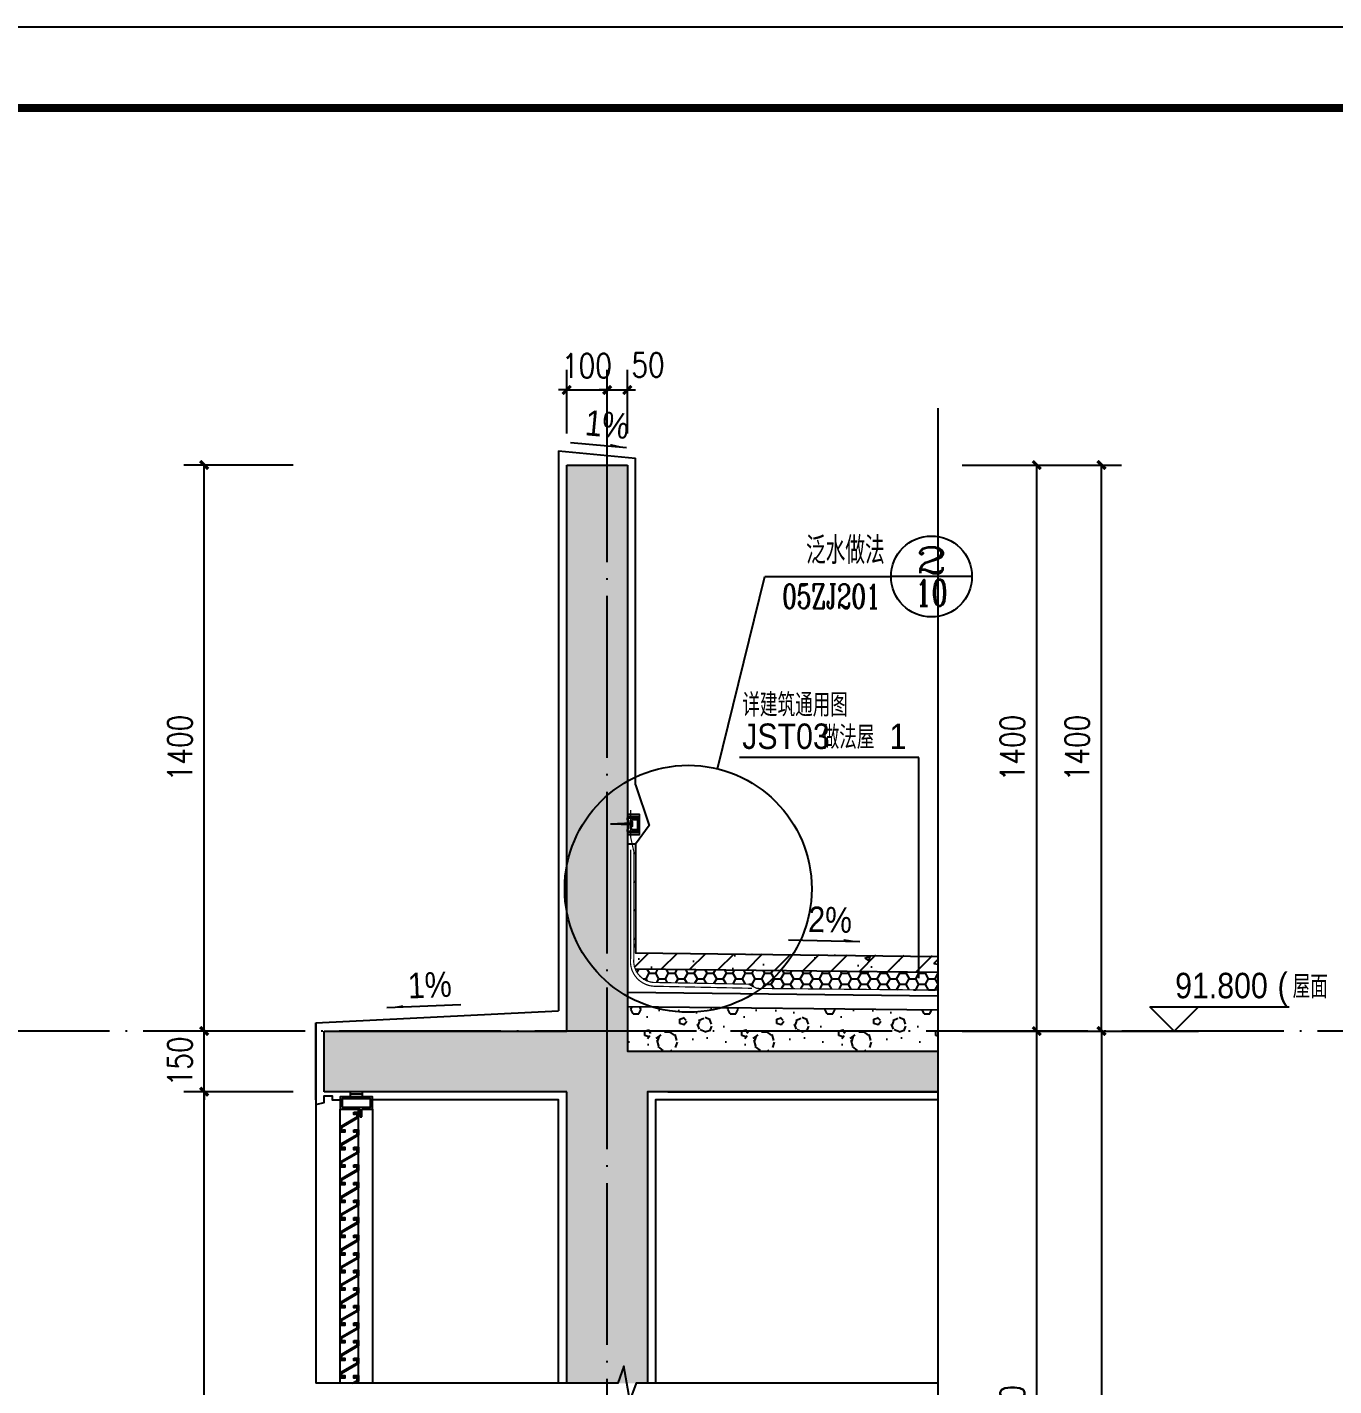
# Model space of a CAD drawing. Extents: x 718358 to 1668613, y -348838 to -159582.
# Drawn here: x 838690 to 841921, y -340318 to -336958 of the extents above; entities that cross this region are included whole.
import ezdxf
from ezdxf.enums import TextEntityAlignment as Align

# ---------------------------------------------------------------- set-up
doc = ezdxf.new("R2010")
doc.units = 0
doc.header["$LTSCALE"] = 1000
doc.linetypes.add('DASH', pattern=[0.35, 0.25, -0.1])
doc.linetypes.add('DOTE', pattern=[2.4200000000000004, 2, -0.2, 0.02, -0.2])
for name, color, linetype in [('建-可见线', 7, 'Continuous'), ('建-图例填充', 251, 'Continuous'), ('建-图框', 4, 'Continuous'), ('建-墙体', 2, 'Continuous'), ('建-尺寸', 73, 'Continuous'), ('建-引出', 3, 'Continuous'), ('建-影线', 8, 'Continuous'), ('建-标高', 3, 'Continuous'), ('建-符号', 3, 'Continuous'), ('建-索引', 3, 'Continuous'), ('建-轴网', 14, 'DOTE'), ('建-门窗剖', 4, 'Continuous'), ('建-阳台', 5, 'Continuous')]:
    doc.layers.add(name, color=color, linetype=linetype)
doc.styles.add('_TCH_DIM', font='gt单线西文.shx', dxfattribs={"width": 0.8, "bigfont": 'gt单线中文.shx'})
doc.styles.add('_TCH_LABEL', font='COMPLEX', dxfattribs={"bigfont": 'GBCBIG'})
doc.styles.add('DIM_FONT', font='SIMPLEX.shx', dxfattribs={"width": 0.8, "bigfont": 'GBCBIG.shx'})
doc.dimstyles.new('DIMN20', dxfattribs={"dimscale": 0.2, "dimtxt": 300, "dimasz": 100, "dimexe": 250, "dimexo": 300, "dimgap": 150, "dimtad": 1, "dimdec": 0, "dimzin": 0, "dimdsep": 46, "dimtxsty": 'DIM_FONT', "dimblk": 'ARCHTICK', "dimcen": 0.09, "dimdle": 1, "dimclrt": 7, "dimazin": 2, "dimtfac": 1, "dimtdec": 0, "dimtix": 1, "dimtmove": 2, "dimatfit": 3, "dimldrblk": 'ARCHTICK', "dimfxl": 1, "dimtolj": 1, "dimtzin": 0, "dimarcsym": 0})

# ---------------------------------------------------------------- blocks, each defined once
blk = doc.blocks.new('d')
at = {"layer": '建-可见线', "color": 1, "ltscale": 0.0001}
for p in [(463200.4980155765, 75059.56077951103), (463200.4980155765, 75055.97407970956)]:
    blk.add_line(p, (463148.4288319952, 75057.76742961029), dxfattribs=at)
at = {"layer": '建-可见线', "color": 1}
for points in [[(463190.0792594736, 75036.73044412093), (463190.0792594737, 75031.73044412093), (463220.0111316977, 75031.73044412093), (463220.0111316977, 75081.73044412093), (463190.0792594736, 75081.73044412091), (463190.0792594737, 75076.73044412093), (463215.0111316977, 75076.73044412093), (463215.0111316977, 75036.73044412093)], [(463200.4980155765, 75063.7956772332), (463202.2528536464, 75063.7956772332), (463202.2528536464, 75051.73918198739), (463200.4980155765, 75051.73918198739)]]:
    blk.add_lwpolyline(points, close=True, dxfattribs=at)
blk.add_lwpolyline([(463198.6866684131, 75049.69285545568, 0.4142135623730951), (463203.6866684131, 75044.69285545568), (463212.2314716721, 75044.69285545568), (463212.2314716721, 75039.6928554557), (463190.5360959189, 75039.69285545568), (463190.5360959189, 75044.69285545568), (463190.6866684131, 75044.6928554557, 0.4142135623737713), (463193.6866684131, 75047.6928554557), (463193.6866684131, 75065.35678073038, 0.4142135623737713), (463190.6866684131, 75068.35678073038), (463190.5360959189, 75068.35678073036), (463190.5360959189, 75073.35678073038), (463212.2314716721, 75073.35678073036), (463212.2314716721, 75068.35678073036), (463203.6866684131, 75068.35678073036, 0.4142135623731677), (463198.6866684131, 75063.35678073036)], format="xyb", close=True, dxfattribs=at)
blk = doc.blocks.new('_ArchTick')
at = {"color": 0, "linetype": 'ByBlock', "const_width": 0.4}
blk.add_lwpolyline([(-0.5, -0.5), (0.5, 0.5)], dxfattribs=at)
blk = doc.blocks.new('*D1713')
at = {"layer": 'Defpoints', "color": 0, "transparency": 16777216}
for p in [(840941.9076298923, -339440.671483906), (841186.6442899915, -339440.671483906), (840941.9076298923, -341355.7445546538)]:
    blk.add_point(p, dxfattribs=at)
at = {"layer": '建-尺寸', "color": 0, "lineweight": -2, "transparency": 16777216}
for p, q in [((841001.9076298923, -339440.671483906), (841236.6442899915, -339440.671483906)), ((841186.6442899915, -341355.9445546538), (841186.6442899915, -339440.471483906)), ((841001.9076298923, -341355.7445546538), (841236.6442899915, -341355.7445546538))]:
    blk.add_line(p, q, dxfattribs=at)
at = {"layer": '建-尺寸', "color": 0, "lineweight": -2, "transparency": 16777216, "xscale": 20, "yscale": 20, "zscale": 20}
for p, rotation in [((841186.6442899915, -339440.671483906), 90), ((841186.6442899915, -341355.7445546538), 270)]:
    blk.add_blockref('_ArchTick', p, dxfattribs=dict(at, rotation=rotation))
at = {"layer": '建-尺寸', "color": 7, "transparency": 16777216, "insert": (841126.6442899916, -340398.2080192798), "char_height": 60, "attachment_point": 5, "rotation": 90, "style": 'DIM_FONT'}
blk.add_mtext('\\A1;2800', dxfattribs=at)
blk = doc.blocks.new('*D1714')
at = {"layer": 'Defpoints', "color": 0, "transparency": 16777216}
for p in [(840941.9076298923, -338040.6704468821), (841186.6442899915, -338040.6704468821), (840941.9076298923, -339440.671483906)]:
    blk.add_point(p, dxfattribs=at)
at = {"layer": '建-尺寸', "color": 0, "lineweight": -2, "transparency": 16777216}
for p, q in [((841001.9076298923, -338040.6704468821), (841236.6442899915, -338040.6704468821)), ((841186.6442899915, -339440.871483906), (841186.6442899915, -338040.4704468821)), ((841001.9076298923, -339440.671483906), (841236.6442899915, -339440.671483906))]:
    blk.add_line(p, q, dxfattribs=at)
at = {"layer": '建-尺寸', "color": 0, "lineweight": -2, "transparency": 16777216, "xscale": 20, "yscale": 20, "zscale": 20}
for p, rotation in [((841186.6442899915, -338040.6704468821), 90), ((841186.6442899915, -339440.671483906), 270)]:
    blk.add_blockref('_ArchTick', p, dxfattribs=dict(at, rotation=rotation))
at = {"layer": '建-尺寸', "color": 7, "transparency": 16777216, "insert": (841126.6442899916, -338740.6709653939), "char_height": 60, "attachment_point": 5, "rotation": 90, "style": 'DIM_FONT'}
blk.add_mtext('\\A1;1400', dxfattribs=at)
blk = doc.blocks.new('*D1715')
at = {"layer": 'Defpoints', "color": 0, "transparency": 16777216}
for p in [(840941.9076298923, -338040.6704468822), (841346.6442899915, -338040.6704468822), (840941.9076298923, -339440.671483906)]:
    blk.add_point(p, dxfattribs=at)
at = {"layer": '建-尺寸', "color": 0, "lineweight": -2, "transparency": 16777216}
for p, q in [((841001.9076298923, -338040.6704468822), (841396.6442899915, -338040.6704468822)), ((841346.6442899915, -339440.871483906), (841346.6442899915, -338040.4704468822)), ((841001.9076298923, -339440.671483906), (841396.6442899915, -339440.671483906))]:
    blk.add_line(p, q, dxfattribs=at)
at = {"layer": '建-尺寸', "color": 0, "lineweight": -2, "transparency": 16777216, "xscale": 20, "yscale": 20, "zscale": 20}
for p, rotation in [((841346.6442899915, -338040.6704468822), 90), ((841346.6442899915, -339440.671483906), 270)]:
    blk.add_blockref('_ArchTick', p, dxfattribs=dict(at, rotation=rotation))
at = {"layer": '建-尺寸', "color": 7, "transparency": 16777216, "insert": (841286.6442899916, -338740.6709653939), "char_height": 60, "attachment_point": 5, "rotation": 90, "style": 'DIM_FONT'}
blk.add_mtext('\\A1;1400', dxfattribs=at)
blk = doc.blocks.new('*D1716')
at = {"layer": 'Defpoints', "color": 0, "transparency": 16777216}
for p in [(840941.9076298923, -339440.671483906), (841346.6442899915, -339440.671483906), (840941.9076298923, -346536.6331166973)]:
    blk.add_point(p, dxfattribs=at)
at = {"layer": '建-尺寸', "color": 0, "lineweight": -2, "transparency": 16777216}
for p, q in [((841001.9076298923, -339440.671483906), (841396.6442899915, -339440.671483906)), ((841346.6442899915, -339440.471483906), (841346.6442899915, -342651.6470588237)), ((841346.6442899915, -346536.8331166973), (841346.6442899915, -342913.3529411766)), ((841001.9076298923, -346536.6331166973), (841396.6442899915, -346536.6331166973))]:
    blk.add_line(p, q, dxfattribs=at)
at = {"layer": '建-尺寸', "color": 0, "lineweight": -2, "transparency": 16777216, "xscale": 20, "yscale": 20, "zscale": 20}
for p, rotation in [((841346.6442899915, -339440.671483906), 90), ((841346.6442899915, -346536.6331166973), 270)]:
    blk.add_blockref('_ArchTick', p, dxfattribs=dict(at, rotation=rotation))
at = {"layer": '建-尺寸', "color": 7, "transparency": 16777216, "insert": (841296.6442899915, -342782.5), "char_height": 60, "attachment_point": 5, "rotation": 90, "style": 'DIM_FONT'}
blk.add_mtext('\\A1;祥各栋立面图', dxfattribs=at)
blk = doc.blocks.new('*D1726')
at = {"layer": 'Defpoints', "color": 0, "transparency": 16777216}
for p in [(839127.862298326, -339590.6721481055), (839408.3019524803, -339590.6721481055), (839408.3019524827, -341355.7497360945)]:
    blk.add_point(p, dxfattribs=at)
at = {"layer": '建-尺寸', "color": 0, "lineweight": -2, "transparency": 16777216}
for p, q in [((839348.3019524803, -339590.6721481055), (839077.862298326, -339590.6721481055)), ((839127.862298326, -341355.9497360945), (839127.862298326, -339590.4721481055)), ((839348.3019524827, -341355.7497360945), (839077.862298326, -341355.7497360945))]:
    blk.add_line(p, q, dxfattribs=at)
at = {"layer": '建-尺寸', "color": 0, "lineweight": -2, "transparency": 16777216, "xscale": 20, "yscale": 20, "zscale": 20}
for p, rotation in [((839127.862298326, -339590.6721481055), 90), ((839127.862298326, -341355.7497360945), 270)]:
    blk.add_blockref('_ArchTick', p, dxfattribs=dict(at, rotation=rotation))
at = {"layer": '建-尺寸', "color": 7, "transparency": 16777216, "insert": (839067.8622983261, -340473.2109420999), "char_height": 60, "attachment_point": 5, "rotation": 90, "style": 'DIM_FONT'}
blk.add_mtext('\\A1;2650', dxfattribs=at)
blk = doc.blocks.new('*D1727')
at = {"layer": 'Defpoints', "color": 0, "transparency": 16777216}
for p in [(839127.8622983247, -339440.6721465241), (839408.3019524801, -339440.6721465241), (839408.3019524803, -339590.6721481055)]:
    blk.add_point(p, dxfattribs=at)
at = {"layer": '建-尺寸', "color": 0, "lineweight": -2, "transparency": 16777216}
for p, q in [((839127.8622983247, -339440.6721465241), (839127.8622983247, -339420.6721465241)), ((839348.3019524801, -339440.6721465241), (839077.8622983247, -339440.6721465241)), ((839127.8622983247, -339590.6721481055), (839127.8622983247, -339440.6721465241)), ((839348.3019524803, -339590.6721481055), (839077.8622983247, -339590.6721481055)), ((839127.8622983247, -339590.6721481055), (839127.8622983247, -339610.6721481055))]:
    blk.add_line(p, q, dxfattribs=at)
at = {"layer": '建-尺寸', "color": 0, "lineweight": -2, "transparency": 16777216, "xscale": 20, "yscale": 20, "zscale": 20}
for p, rotation in [((839127.8622983247, -339440.6721465241), 270), ((839127.8622983247, -339590.6721481055), 90)]:
    blk.add_blockref('_ArchTick', p, dxfattribs=dict(at, rotation=rotation))
at = {"layer": '建-尺寸', "color": 7, "transparency": 16777216, "insert": (839067.8622983248, -339515.6721473146), "char_height": 60, "attachment_point": 5, "rotation": 90, "style": 'DIM_FONT'}
blk.add_mtext('\\A1;150', dxfattribs=at)
blk = doc.blocks.new('*D1728')
at = {"layer": 'Defpoints', "color": 0, "transparency": 16777216}
for p in [(839127.8622983238, -338040.6704482649), (839408.3019524784, -338040.6704482649), (839408.3019524801, -339440.6721465241)]:
    blk.add_point(p, dxfattribs=at)
at = {"layer": '建-尺寸', "color": 0, "lineweight": -2, "transparency": 16777216}
for p, q in [((839348.3019524784, -338040.6704482649), (839077.8622983238, -338040.6704482649)), ((839127.8622983238, -339440.8721465241), (839127.8622983238, -338040.4704482649)), ((839348.3019524801, -339440.6721465241), (839077.8622983238, -339440.6721465241))]:
    blk.add_line(p, q, dxfattribs=at)
at = {"layer": '建-尺寸', "color": 0, "lineweight": -2, "transparency": 16777216, "xscale": 20, "yscale": 20, "zscale": 20}
for p, rotation in [((839127.8622983238, -338040.6704482649), 90), ((839127.8622983238, -339440.6721465241), 270)]:
    blk.add_blockref('_ArchTick', p, dxfattribs=dict(at, rotation=rotation))
at = {"layer": '建-尺寸', "color": 7, "transparency": 16777216, "insert": (839067.8622983239, -338740.6712973944), "char_height": 60, "attachment_point": 5, "rotation": 90, "style": 'DIM_FONT'}
blk.add_mtext('\\A1;1400', dxfattribs=at)
blk = doc.blocks.new('*D1729')
at = {"layer": 'Defpoints', "color": 0, "transparency": 16777216}
for p in [(840124.3028835183, -337854.9603434558), (840024.3001467463, -338022.5983779372), (840124.3028835183, -338022.5983770326)]:
    blk.add_point(p, dxfattribs=at)
at = {"layer": '建-尺寸', "color": 0, "lineweight": -2, "transparency": 16777216}
for p, q in [((840024.3001467463, -337962.5983779372), (840024.3001467463, -337804.9603434558)), ((840124.3028835183, -337962.5983770326), (840124.3028835183, -337804.9603434558)), ((840024.3001467463, -337854.9603434558), (840004.3001467463, -337854.9603434558)), ((840024.3001467463, -337854.9603434558), (840124.3028835183, -337854.9603434558)), ((840124.3028835183, -337854.9603434558), (840144.3028835183, -337854.9603434558))]:
    blk.add_line(p, q, dxfattribs=at)
at = {"layer": '建-尺寸', "color": 0, "lineweight": -2, "transparency": 16777216, "xscale": 20, "yscale": 20, "zscale": 20}
blk.add_blockref('_ArchTick', (840024.3001467463, -337854.9603434558), dxfattribs=at)
at = {"layer": '建-尺寸', "color": 0, "lineweight": -2, "transparency": 16777216, "xscale": 20, "yscale": 20, "zscale": 20, "rotation": 180}
blk.add_blockref('_ArchTick', (840124.3028835183, -337854.9603434558), dxfattribs=at)
at = {"layer": '建-尺寸', "color": 7, "transparency": 16777216, "insert": (840074.3015151323, -337794.9603434558), "char_height": 60, "attachment_point": 5, "style": 'DIM_FONT'}
blk.add_mtext('\\A1;100', dxfattribs=at)
blk = doc.blocks.new('*D1730')
at = {"layer": 'Defpoints', "color": 0, "transparency": 16777216}
for p in [(840174.3023119828, -337854.9603427774), (840124.3028835183, -338022.5983770326), (840174.3023119828, -338022.5983765803)]:
    blk.add_point(p, dxfattribs=at)
at = {"layer": '建-尺寸', "color": 0, "lineweight": -2, "transparency": 16777216}
for p, q in [((840124.3028835183, -337962.5983770326), (840124.3028835183, -337804.9603427774)), ((840174.3023119828, -337962.5983765803), (840174.3023119828, -337804.9603427774)), ((840124.3028835183, -337854.9603427774), (840104.3028835183, -337854.9603427774)), ((840124.3028835183, -337854.9603427774), (840174.3023119828, -337854.9603427774)), ((840174.3023119828, -337854.9603427774), (840194.3023119828, -337854.9603427774))]:
    blk.add_line(p, q, dxfattribs=at)
at = {"layer": '建-尺寸', "color": 0, "lineweight": -2, "transparency": 16777216, "xscale": 20, "yscale": 20, "zscale": 20}
blk.add_blockref('_ArchTick', (840124.3028835183, -337854.9603427774), dxfattribs=at)
at = {"layer": '建-尺寸', "color": 0, "lineweight": -2, "transparency": 16777216, "xscale": 20, "yscale": 20, "zscale": 20, "rotation": 180}
blk.add_blockref('_ArchTick', (840174.3023119828, -337854.9603427774), dxfattribs=at)
at = {"layer": '建-尺寸', "color": 7, "transparency": 16777216, "insert": (840225.3880258987, -337792.9603420891), "char_height": 60, "attachment_point": 5, "style": 'DIM_FONT'}
blk.add_mtext('\\A1;50', dxfattribs=at)

msp = doc.modelspace()

# ---------------------------------------------------------------- hatches: boundary and pattern name
at = {"layer": '建-图例填充'}
h = msp.add_hatch(dxfattribs=at)
h.set_pattern_fill('钢筋混凝土', color=256, scale=20, style=0)
h.set_pattern_definition([(45, (0, 0), (-35.35533905932737, 35.35533905932738), []), (49.99999999999999, (0, 0), (143.4520365201507, -12.55042699651902), [15, -165]), (355, (0, 0), (-27.7502667226, 150.4384267400024), [12, -132]), (100.4514, (11.954336, -1.045868), (115.7018763428043, 137.8879084121907), [12.748038, -140.2284224]), (46.18420000000001, (0, 40), (213.4482097251289, -33.10380286580362), [22.5, -247.5]), (96.6356, (17.787349, 37.2413386), (186.9325411097407, 194.8235741800883), [19.1220576, -210.3426]), (351.1842, (0, 40), (186.9323890267254, 194.8237201850649), [18, -198]), (21, (20, 30), (119.3814104236923, -80.52377813306776), [15, -165]), (326.0000000000001, (20, 30), (48.66306638431634, 145.0300090093706), [12, -132]), (71.4514, (29.9484466, 23.2896788), (168.044525716298, 64.50609934199048), [12.748038, -140.2284224]), (37.50000000000001, (0, 0), (2.431971063458134, 66.5787707662623), [0, -130.4, 0, -134, 0, -132.5]), (7.499999999999999, (0, 0), (52.61390748842972, 78.88234237647205), [0, -76.39999999999999, 0, -127.4, 0, -50.5]), (327.5, (-44.6, 0), (106.7644872344818, -4.51097434687596), [0, -50, 0, -156, 0, -207]), (317.5, (-64.6, 0), (116.6372338684772, 20.02099646646353), [0, -65, 0, -103.6, 0, -147])])
h.paths.add_polyline_path([(840174.302315636, -339190.6708069408), (840174.3023141457, -338954.7394048686), (840174.3002533144, -338954.7394048686), (840174.3002533143, -338949.7394048686), (840174.3023141141, -338949.7394048686), (840174.3023139904, -338930.137000841), (840132.6498258357, -338928.7024193793), (840174.3023139719, -338927.267837918), (840174.3023138611, -338909.7394048686), (840174.3002533144, -338909.7394048686), (840174.3002533143, -338904.7394048687), (840174.3023138298, -338904.7394048687), (840174.302308372, -338040.670446882), (840024.3008008549, -338040.6704471529), (840024.3027717464, -339440.6721194409), (840024.3027717463, -339590.6721194409), (840174.3002572894, -339590.6721194409), (840174.3002572894, -339490.6705057204), (840174.3002572894, -339345.607303329), (840174.3023166144, -339345.6073273225), (840174.3002572894, -339345.6073273225), (840174.3002572894, -339190.6708069408)])
h.paths.add_polyline_path([(840224.3022874546, -340394.1255027361), (840196.0141660285, -340394.1255027361), (840180.7274161893, -340436.1255027361), (840165.9159498098, -340352.1255027362), (840151.0141660286, -340394.1255027362), (840024.3022486329, -340394.1255027362), (840024.302298189, -341355.7446405717), (840024.3604608165, -341355.7446405717), (840024.3604608164, -341405.7454054548), (839544.3002229437, -341405.7454054548), (839544.3002229437, -341355.7446442773), (839424.299402955, -341355.7446452036), (839424.2994581492, -341405.7439079754), (839424.3000652959, -341405.7439079747), (839424.300065296, -341505.7446147226), (840024.3011572398, -341505.7446147226), (840024.3312537575, -341912.0828277204), (840150.6039707594, -341912.0828277204), (840165.5057545409, -341870.0828277204), (840180.3172209202, -341954.0828277204), (840195.6039707595, -341912.0828277204), (840224.3023061012, -341912.0828277204), (840224.3023176487, -341505.74353414), (840941.9076298922, -341505.74353414), (840941.9076298921, -341405.7440327528), (840224.3022941595, -341405.744032753)])
h.paths.add_polyline_path([(840024.3027765236, -340311.8684809399), (840224.3023074317, -340311.8684809399), (840224.3023074317, -339590.6721194409), (840024.3027765236, -339590.6721194409)], flags=17)
h.paths.add_polyline_path([(839424.3012097855, -339590.6721194409), (840024.3027765236, -339590.6721194409), (840024.3027765236, -339440.6721481052), (839424.3012097855, -339440.6721481052)], flags=17)
h.paths.add_polyline_path([(840174.3023175307, -339590.6702907655), (840941.9076298923, -339590.6702907655), (840941.9076298923, -339490.6707176064), (840174.3023175307, -339490.6707176064)], flags=17)
h = msp.add_hatch(dxfattribs=at)
h.set_pattern_fill('钢筋混凝土', color=256, scale=20, style=0)
h.set_pattern_definition([(45, (143617.9076298923, -94415.59837658025), (-35.35533905932737, 35.35533905932738), []), (49.99999999999999, (143617.9076298923, -94415.59837658025), (143.4520365201507, -12.55042699651902), [15, -165]), (355, (143617.9076298923, -94415.59837658025), (-27.7502667226, 150.4384267400024), [12, -132]), (100.4514, (143629.8619658924, -94416.64424458024), (115.7018763428043, 137.8879084121907), [12.74803799999998, -140.2284223999997]), (46.18420000000001, (143617.9076298923, -94375.59837658025), (213.4482097251289, -33.10380286580362), [22.5, -247.5]), (96.6356, (143635.6949788923, -94378.35703798025), (186.9325411097407, 194.8235741800883), [19.1220576, -210.3426]), (351.1842, (143617.9076298923, -94375.59837658025), (186.9323890267254, 194.8237201850649), [18, -198]), (21, (143637.9076298923, -94385.59837658025), (119.3814104236923, -80.52377813306776), [15, -165]), (326.0000000000001, (143637.9076298923, -94385.59837658025), (48.66306638431634, 145.0300090093706), [12, -132]), (71.4514, (143647.8560764923, -94392.30869778024), (168.044525716298, 64.50609934199048), [12.748038, -140.2284224]), (37.50000000000001, (143617.9076298923, -94415.59837658025), (2.431971063458134, 66.5787707662623), [0, -130.4, 0, -134, 0, -132.5]), (7.499999999999999, (143617.9076298923, -94415.59837658025), (52.61390748842972, 78.88234237647205), [0, -76.39999999999999, 0, -127.4, 0, -50.5]), (327.5, (143573.3076298924, -94415.59837658025), (106.7644872344818, -4.51097434687596), [0, -50, 0, -156, 0, -207]), (317.5, (143553.3076298924, -94415.59837658025), (116.6372338684772, 20.02099646646353), [0, -65, 0, -103.6, 0, -147])])
edge = h.paths.add_edge_path()
edge.add_line((840941.9076298922, -339293.9086741079), (840941.9076298923, -339253.8993934453))
edge.add_line((840941.9076298923, -339253.8993934453), (840194.3002572895, -339247.3518058388))
edge.add_line((840194.3002572895, -339247.3518058388), (840194.3002572894, -338978.8614414008))
edge.add_line((840194.3002572894, -338978.8614414008), (840186.3625064082, -338978.8614414509))
edge.add_line((840186.3625064082, -338978.861441451), (840190.3002572895, -338996.8307529387))
edge.add_line((840190.3002572895, -338996.8307529387), (840190.3002572897, -339261.85311535))
edge.add_arc((840243.3432652957, -339267.3544489499), 53.32752919194158, 174.0787624278924, 202.0274225628738)
edge.add_line((840193.9084080853, -339287.3549555009), (840941.9076298922, -339293.9086741079))
h = msp.add_hatch(dxfattribs=at)
h.set_pattern_fill('HONEY', color=256, scale=10, style=0)
h.set_pattern_definition([(0, (143617.9076298923, -94415.59837658025), (23.8125, 13.74815), [15.875, -31.75]), (120, (143617.9076298923, -94415.59837658025), (-23.81249715503903, 13.74815492761695), [15.87499999999998, -31.74999999999995]), (59.99999999999999, (143617.9076298923, -94415.59837658025), (2.844960973469313e-06, 27.49630492761694), [-31.75, 15.875])])
h.paths.add_polyline_path([(840193.9084080853, -339287.3549555009, 0.283826534406845), (840239.0746360939, -339320.5108613048), (840474.2254734166, -339324.7585000784), (840494.1217688209, -339335.2702278854), (840941.9076298923, -339339.4292583604), (840941.9076298923, -339295.9479933254)])
h = msp.add_hatch(dxfattribs=at)
h.set_pattern_fill('加气混凝土', color=256, scale=20, style=0)
h.set_pattern_definition([(0, (143688.7076298924, -94488.79837658026), (120, 240), [0, -240]), (0, (143548.3076298924, -94521.19837658026), (120, 240), [0, -240]), (0, (143626.3076298924, -94523.59837658025), (120, 240), [0, -240]), (0, (143711.5076298923, -94452.79837658026), (120, 240), [0, -240]), (0, (143611.9076298923, -94535.59837658025), (120, 240), [0, -240]), (0, (143735.5076298923, -94301.59837658025), (120, 240), [0, -240]), (0, (143662.3076298924, -94320.79837658026), (120, 240), [0, -240]), (0, (143700.7076298924, -94350.79837658026), (120, 240), [0, -240]), (0, (143505.1076298923, -94355.59837658025), (120, 240), [0, -240]), (0, (143622.7076298924, -94366.39837658024), (120, 240), [0, -240]), (0, (143577.1076298923, -94427.59837658025), (120, 240), [0, -240]), (0, (143579.5076298923, -94517.59837658025), (120, 240), [0, -240]), (0, (143669.5076298923, -94527.19837658026), (120, 240), [0, -240]), (0, (143735.5076298923, -94421.59837658025), (120, 240), [0, -240]), (0, (143511.1076298923, -94458.79837658026), (120, 240), [0, -240]), (0, (143531.5076298923, -94417.99837658025), (120, 240), [0, -240]), (0, (143625.1076298923, -94434.79837658026), (120, 240), [0, -240]), (0, (143591.5076298923, -94469.59837658025), (120, 240), [0, -240]), (0, (143572.3076298924, -94390.39837658024), (120, 240), [0, -240]), (0, (143602.3076298924, -94300.39837658024), (120, 240), [0, -240]), (0, (143520.7076298924, -94509.19837658026), (120, 240), [0, -240]), (0, (143652.7076298924, -94349.59837658025), (120, 240), [0, -240]), (0, (143541.1076298923, -94345.99837658025), (120, 240), [0, -240]), (0, (143521.9076298923, -94314.79837658026), (120, 240), [0, -240]), (130.601294, (143720.7647730923, -94376.74123418026), (-599.9999933723939, 720.0000031479067), [10.5366216, -4414.844400000001]), (18.4349488, (143703.6219162924, -94372.16980538025), (599.9999977872279, 239.9999982292889), [10.842096, -1507.05116]), (90, (143703.6219162924, -94382.45551898025), (120, 240), [10.2857136, -469.71426]), (161.565051, (143713.9076298923, -94385.88409178026), (-600.0000030210431, 239.9999821089645), [10.842096, -1507.05116]), (53.1301023, (143713.9076298923, -94385.88409178026), (120.000000226848, 239.9999998865759), [11.428572, -1188.5714]), (135, (143723.0504874923, -94508.16978458024), (-120.0000145064572, 239.9999837580805), [9.697464, -669.12504]), (45, (143709.3362010923, -94508.16978458024), (119.9999992329508, 239.999999031587), [9.697464, -669.12504]), (135, (143716.1933442923, -94515.02694458026), (-120.0000145064572, 239.9999837580805), [9.697464, -669.12504]), (45, (143716.1933442923, -94515.02694458026), (119.9999992329508, 239.999999031587), [9.697464, -669.12504]), (116.565051, (143607.6219258923, -94347.02694698024), (-2.087719469301419e-05, 479.9999869414082), [12.77753039999998, -255.5505999999997]), (180, (143601.9076458924, -94335.59837738026), (-120, 240), [13.7142864, -226.2857]), (63.43494880000001, (143582.4790698923, -94347.02694698024), (1.086458141230651e-06, 479.9999976745345), [12.7775304, -255.5506]), (116.565051, (143588.1933498924, -94358.45551898025), (-2.087719469301419e-05, 479.9999869414082), [12.77753039999998, -255.5505999999997]), (0, (143588.1933498924, -94358.45551898025), (120, 240), [13.7142864, -226.2857]), (63.43494880000001, (143601.9076458924, -94358.45551898025), (1.086458141230651e-06, 479.9999976745345), [12.7775304, -255.5506]), (107.102728, (143697.9076290923, -94428.16979258024), (-359.9999862369818, 1200.000001936058), [15.5445384, -6513.161]), (143.972626, (143693.3362002923, -94413.31266218025), (-2279.999971095236, 1679.999998098534), [15.5445384, -3248.808]), (180, (143680.7647722923, -94404.16980458025), (-120, 240), [14.8571424, -225.14284]), (36.02737329999999, (143653.3362018924, -94413.31266218025), (2279.999983150636, 1679.999981888878), [15.5445384, -3248.808]), (71.5650511, (143648.7647730923, -94427.02693658025), (360.0000018481314, 1199.999997933916), [14.4561264, -1503.43712]), (107.102728, (143653.3362018924, -94441.88408858026), (-359.9999862369818, 1200.000001936058), [15.5445384, -6513.161]), (143.972626, (143665.9076298923, -94451.02693658025), (-2279.999971095236, 1679.999998098534), [15.5445384, -3248.808]), (0, (143665.9076298923, -94451.02693658025), (120, 240), [14.8571424, -225.14284]), (36.02737329999999, (143680.7647722923, -94451.02693658025), (2279.999983150636, 1679.999981888878), [15.5445384, -3248.808]), (71.5650511, (143693.3362002923, -94441.88408858026), (360.0000018481314, 1199.999997933916), [14.4561264, -1503.43712]), (150.255118, (143700.1933434923, -94316.16980618026), (-360.0000008520545, 239.9999970260078), [9.214008, -1925.72784]), (90, (143692.1933442923, -94320.74123258024), (120, 240), [9.1428576, -470.8571]), (29.7448813, (143692.1933442923, -94320.74123258024), (360.0000002120073, 239.9999988791285), [9.214008, -1925.72784]), (116.565051, (143644.1933442923, -94486.45552058026), (-2.087719469301419e-05, 479.9999869414082), [12.77753039999998, -255.5505999999997]), (168.690067, (143638.4790594924, -94475.02693658025), (-1080.00000080124, 239.9999939776436), [11.6549016, -2435.8742]), (41.18592510000001, (143617.9076298923, -94480.74121658024), (2999.999981823463, 2639.999976915367), [12.1487376, -5090.3208]), (90, (143617.9076298923, -94492.16980058025), (120, 240), [11.428572, -468.5714]), (138.814074, (143627.0504874923, -94500.16979258024), (-2999.999946676086, 2640.00001681452), [12.1487376, -5090.3208]), (16.6992442, (143627.0504874923, -94500.16979258024), (3959.999970206556, 1199.999987431226), [11.93178, -4999.415]), (60.9453959, (143638.4790594924, -94496.74122458024), (119.9999996815502, 239.9999978770819), [11.7664344, -4930.1358]), (109.983106, (143543.6219178924, -94385.88409178026), (-600.0000022599722, 1679.999995554008), [13.3768008, -5604.878999999998]), (155.556045, (143539.0504938924, -94373.31266138025), (-1560.000005946423, 719.9999850411862), [13.8091944, -5786.052599999999]), (24.4439547, (143513.9076378923, -94373.31266138025), (1560.000000778191, 719.9999965369605), [13.8091944, -5786.052599999999]), (70.01689340000001, (143509.3362138923, -94385.88409178026), (600.0000018088572, 1679.99999583229), [13.3768008, -5604.879]), (109.983106, (143513.9076378923, -94398.45551978025), (-600.0000022599722, 1679.999995554008), [13.3768008, -5604.878999999998]), (160.016893, (143526.4790778924, -94403.02694858026), (-600.0000003526518, 239.9999890666697), [13.3768008, -2795.751]), (19.9831065, (143526.4790778924, -94403.02694858026), (599.9999967057635, 239.9999996192112), [13.3768008, -2795.751]), (70.01689340000001, (143539.0504938924, -94398.45551978025), (600.0000018088572, 1679.99999583229), [13.3768008, -5604.879]), (122.005383, (143632.7647722923, -94407.59837738026), (-120.000016104588, 239.9999877483145), [10.7816928, -2253.3736]), (18.4349488, (143616.7647738924, -94401.88409018025), (599.9999977872279, 239.9999982292889), [10.842096, -1507.05116]), (90, (143616.7647738924, -94412.16980618026), (120, 240), [10.2857136, -469.71426]), (161.565051, (143627.0504874923, -94415.59837658025), (-600.0000030210431, 239.9999821089645), [10.842096, -1507.05116]), (54.46232220000002, (143627.0504874923, -94415.59837658025), (839.9999987829037, 1199.999998202426), [9.831228000000001, -4119.2846]), (116.565051, (143563.0504938924, -94465.88408858026), (-2.087719469301419e-05, 479.9999869414082), [12.77753039999998, -255.5505999999997]), (180, (143557.3362138923, -94454.45550458026), (-120, 240), [12.571428, -227.42856]), (59.0362434, (143537.9076378923, -94465.88408858026), (120.0000003906126, 239.999998835111), [13.3278912, -2785.5288]), (120.963756, (143544.7647738924, -94477.31264858026), (-120.0000163991858, 239.9999889786399), [13.3278912, -2785.5288]), (0, (143544.7647738924, -94477.31264858026), (120, 240), [12.571428, -227.42856]), (63.43494880000001, (143557.3362138923, -94477.31264858026), (1.086458141230651e-06, 479.9999976745345), [12.7775304, -255.5506])])
h.paths.add_polyline_path([(840941.9076298923, -339490.6705057204), (840941.9076298923, -339389.4355130497), (840174.3023168348, -339380.4920353552), (840174.3023175307, -339490.6705057204)])
at = {"layer": '建-符号'}
for points in [[(840171.9603225723, -337997.4549241735), (840132.1329836019, -337993.7423683779), (840132.6279910413, -337988.4320565152)], [(840748.9552559349, -339219.5123024386), (840708.968063746, -339218.5001459057), (840709.1030179504, -339213.1685202805)], [(839579.8920848365, -339383.6881230245), (839619.855802028, -339381.9848003185), (839619.6286923338, -339376.656304693)]]:
    msp.add_hatch(color=256, dxfattribs=at).paths.add_polyline_path(points)

# ---------------------------------------------------------------- linework, layer by layer
at = {"layer": '建-可见线'}
for p, q in [((840004.2989252683, -338005.5983765802), (840004.3008961595, -339390.6720706122)), ((840004.2989252682, -338005.5983765802), (840194.3002572894, -338023.3095911528)), ((840194.3002572894, -338831.8614414008), (840194.3002572895, -338023.3095911528)), ((840194.3002572894, -338978.8614414008), (840174.3023142979, -338978.8614415271)), ((839404.3009797613, -339420.6721194408), (840004.3008961595, -339390.6720706122)), ((839404.3009797613, -339420.6721194408), (839404.299187484, -339622.3328845939))]:
    msp.add_line(p, q, dxfattribs=at)
at = {"layer": '建-可见线', "color": 1}
for p, q in [((840941.9076298923, -339295.9479933254), (840193.9084080852, -339287.3549555009)), ((840941.9076298923, -339354.5508050289), (840174.3002572925, -339345.607303329)), ((840941.9076298923, -339389.4355130497), (840174.3002572911, -339380.4920113591))]:
    msp.add_line(p, q, dxfattribs=at)
at = {"layer": '建-可见线'}
for points in [[(840194.3002572894, -338831.8614414008), (840228.4076298923, -338932.3614414008), (840194.3002572894, -338978.8614414008)], [(840194.3002572894, -338978.8614414008), (840194.3002572894, -339247.3518058388), (840941.9076298923, -339255.9378727648)], [(839404.2998598537, -339610.6721461942), (839404.3014278666, -339610.6721490606), (839404.3011734386, -339420.6721490606)], [(839404.2998598537, -339610.6721481053), (839404.2998598537, -339622.3327118384), (839424.2998598537, -339617.1940052128), (839424.2998598537, -339610.6721481053), (839424.2998598537, -339600.6721481053), (839444.2998598537, -339600.6721481053), (839444.2998598537, -339610.6721481053), (839464.2998598544, -339610.6721481053)], [(839444.2999917327, -339610.6721449999), (839464.2993325768, -339610.6721449999)], [(840004.3027874951, -340311.8684809399), (840004.3027774792, -339610.6721203963), (839544.2993325768, -339610.6721442037)], [(840941.9076298923, -339610.6702907655), (840244.3022791265, -339610.6702940396), (840244.3028307254, -340311.8684809399)], [(840941.9076298923, -339610.6702907655), (840244.3023174711, -339610.6702907655), (840244.3023074477, -340311.8684809399)]]:
    msp.add_lwpolyline(points, dxfattribs=at)
at = {"layer": '建-可见线', "color": 1, "linetype": 'DASH', "ltscale": 0.1, "const_width": 3, "elevation": 1.53758939164336e-09}
for points in [[(840182.3002572897, -338894.2277648361), (840182.3002572897, -338960.32400169), (840190.3002572897, -338996.8307529389), (840190.3002572897, -339261.8531153499, 0.4210292039168381), (840239.0746360939, -339320.5108613048), (840474.2254734166, -339324.7585000784), (840494.1217688209, -339335.2702278854), (840941.9076298923, -339339.4292583604)], [(840182.3002572894, -338992.167127135), (840182.3002572894, -339261.8531153497, 0.4257369736163161), (840239.040171746, -339329.8508565826), (840482.3054228661, -339334.9987700157)]]:
    msp.add_lwpolyline(points, format="xyb", dxfattribs=at)
at = {"layer": '建-图框'}
msp.add_lwpolyline([(835227.8722483886, -348837.6233355008), (852047.8722444724, -348837.6233355008), (852047.8722444724, -336957.6233382668), (835227.8722483886, -336957.6233382668)], close=True, dxfattribs=at)
at = {"layer": '建-图框', "const_width": 19.99999999534339}
msp.add_lwpolyline([(835727.8722482722, -348637.6233355473), (851847.872244519, -348637.6233355473), (851847.872244519, -337157.6233382202), (835727.8722482722, -337157.6233382202)], close=True, dxfattribs=at)
at = {"layer": '建-墙体'}
for p, q in [((840024.3027717464, -339440.6721194409), (840024.3008008549, -338040.6704471529)), ((840024.3008008549, -338040.6704471529), (840174.3023083719, -338040.6704468821)), ((840174.3023083719, -338040.6704468821), (840174.3023175307, -339490.6707176064)), ((840024.3027717463, -339440.6721194408), (840024.3008008552, -338990.6694582152)), ((839424.3012097855, -339440.6721481052), (840024.3027717464, -339440.6721194409)), ((839424.3013915198, -339590.6721481052), (839424.3012097855, -339440.6721481052)), ((840174.3002572894, -339490.6705057204), (840941.9076298923, -339490.6705057202)), ((840174.3023175307, -339490.6707176064), (840941.9076298923, -339490.6707164287)), ((840024.3027765236, -339590.6721194409), (839424.3013915198, -339590.6721481052)), ((840024.3027873912, -340311.8684809399), (840024.3027765236, -339590.6721194409)), ((840274.3022059115, -339590.6705057205), (840941.9076298923, -339590.6705057204))]:
    msp.add_line(p, q, dxfattribs=at)
for points in [[(840174.3002572894, -339190.6708069408), (840174.3002572894, -339190.6708069408), (840174.3002572894, -339490.6705057204), (840941.9076298923, -339490.6705057204)], [(840941.9076298923, -339590.6702907655), (840224.302279, -339590.67029411), (840224.3028317239, -340311.8684809399)], [(840941.9076298923, -339590.6702907655), (840224.3023176485, -339590.6702907655), (840224.3023074317, -340311.8684809399)]]:
    msp.add_lwpolyline(points, dxfattribs=at)
at = {"layer": '建-引出'}
for p, q in [((840895.0453426837, -338764), (840451.4689445379, -338764)), ((840895.0453426837, -339309.9992122364), (840895.0453426837, -338764))]:
    msp.add_line(p, q, dxfattribs=at)
at = {"layer": '建-影线', "color": 253}
msp.add_line((839404.299187484, -339622.3328845939), (839404.299206896, -340311.8684809399), dxfattribs=at)
at = {"layer": '建-标高'}
for p, q in [((841526.5859415552, -339440.6716246694), (841466.5859415552, -339380.6716246694)), ((841466.5859415552, -339380.6716246694), (841810.5933791543, -339380.6716246694)), ((841526.5859415552, -339440.6716246694), (841586.5859415552, -339380.6716246694)), ((841163.1767969548, -339440.6716246694), (841586.5859415552, -339440.6716246694))]:
    msp.add_line(p, q, dxfattribs=at)
at = {"layer": '建-符号'}
for points in [[(840941.9076298923, -337900.1030568074), (840941.9076298923, -342423.8551547962), (840983.9076298923, -342439.1419046354), (840899.9076298923, -342453.9533710149), (840941.9076298923, -342468.8551547962), (840941.9076298923, -346992.607252785)], [(840033.9510595804, -337984.590216101), (840171.9603225723, -337997.4549241735)], [(840572.7869329877, -339215.0531266574), (840748.9552559349, -339219.5123024386)], [(839762.2526043536, -339375.9156024634), (839579.8920848365, -339383.6881230245)], [(840942.3178251613, -340311.8684809399), (840195.8085160286, -340311.8684809399), (840180.5217661894, -340353.8684809399), (840165.7102998098, -340269.8684809399), (840150.8085160286, -340311.8684809399), (839404.299206896, -340311.8684809399)]]:
    msp.add_lwpolyline(points, dxfattribs=at)
at = {"layer": '建-索引'}
for p, q in [((840397.5714976283, -338792.0506238582), (840514.2358390312, -338316.3770084049)), ((840514.2358390312, -338316.3770084049), (840826.3597585107, -338316.3770084049)), ((841026.3597585107, -338316.3770084049), (840826.3597585107, -338316.3770084049))]:
    msp.add_line(p, q, dxfattribs=at)
for centre, radius in [((840926.3597585107, -338316.3770084049), 100), ((840324.8075346668, -339088.7299426665), 305.4721141355112)]:
    msp.add_circle(centre, radius, dxfattribs=at)
at = {"layer": '建-轴网', "ltscale": 0.2}
for p, q in [((840124.30288256, -346992.607252785), (840124.3028825595, -337850.1027229349)), ((842765.3324005931, -339440.6698043124), (836685.032825317, -339440.6714098611))]:
    msp.add_line(p, q, dxfattribs=at)
at = {"layer": '建-门窗剖'}
for p, q in [((839489.2993086908, -339603.6121390524), (839489.2993086908, -339590.6721435668)), ((839519.2993086908, -339603.6121390524), (839519.2993086908, -339590.6721435668)), ((839489.2993086908, -339595.6721435668), (839519.2993086908, -339595.6721435668)), ((839464.2361710605, -340311.8684809399), (839464.317305889, -339633.6121390522)), ((839509.2361710605, -340311.8684809399), (839509.317305889, -339633.6121390522)), ((839513.7083381714, -339633.6121390524), (839513.7083381714, -339653.0450125498)), ((839513.7083381714, -339653.0450125498), (839518.0872487059, -339653.0450125498)), ((839518.0872487059, -339653.0450125498), (839518.0872487059, -339633.6121390524)), ((839544.317305889, -339633.6121390522), (839544.2361710605, -340311.8684809399))]:
    msp.add_line(p, q, dxfattribs=at)
for points in [[(839518.0872487059, -339633.6121390524), (839544.2993086908, -339633.6121390524), (839544.2993086908, -339603.6121390524), (839464.2993086908, -339603.6121390524), (839464.2993086908, -339633.6121390524), (839513.7083381714, -339633.6121390524)], [(839494.1503165256, -340311.8684809399), (839506.3046479307, -340304.8511744313), (839506.3046479307, -340296.1191236238), (839501.3046479307, -340296.1191236238), (839501.3046479307, -340299.1191236238), (839498.3046479307, -340299.1191236238), (839498.3046479307, -340293.1191236238), (839509.3046479307, -340293.1191236238), (839509.3046479307, -340306.5832252389), (839500.1503165255, -340311.8684809399)]]:
    msp.add_lwpolyline(points, dxfattribs=at)
for points in [[(839469.2993086908, -339628.6121390524), (839539.2993086908, -339628.6121390524), (839539.2993086908, -339608.6121390524), (839469.2993086908, -339608.6121390524)], [(839498.2993086912, -339641.4492503045), (839509.2993086912, -339641.4492503045), (839509.2993086912, -339654.9133519196), (839467.2993086912, -339679.1620632255), (839467.2993086912, -339687.8941140332), (839472.2993086912, -339687.8941140331), (839472.2993086912, -339684.8941140331), (839475.2993086912, -339684.8941140332), (839475.2993086912, -339690.8941140332), (839464.2993086912, -339690.8941140332), (839464.2993086912, -339677.4300124181), (839506.2993086912, -339653.1813011121), (839506.2993086912, -339644.4492503045), (839501.2993086912, -339644.4492503045), (839501.2993086912, -339647.4492503045), (839498.2993086912, -339647.4492503045)], [(839498.2993086912, -339684.8941140332), (839509.2993086912, -339684.8941140332), (839509.2993086912, -339698.3582156483), (839467.2993086912, -339722.6069269542), (839467.2993086912, -339731.3389777619), (839472.2993086912, -339731.3389777618), (839472.2993086912, -339728.3389777618), (839475.2993086912, -339728.3389777619), (839475.2993086912, -339734.3389777619), (839464.2993086912, -339734.3389777619), (839464.2993086912, -339720.8748761468), (839506.2993086912, -339696.6261648408), (839506.2993086912, -339687.8941140332), (839501.2993086912, -339687.8941140332), (839501.2993086912, -339690.8941140332), (839498.2993086912, -339690.8941140332)], [(839498.2993086912, -339728.3389777619), (839509.2993086912, -339728.3389777619), (839509.2993086912, -339741.803079377), (839467.2993086912, -339766.0517906829), (839467.2993086912, -339774.7838414906), (839472.2993086912, -339774.7838414905), (839472.2993086912, -339771.7838414905), (839475.2993086912, -339771.7838414906), (839475.2993086912, -339777.7838414906), (839464.2993086912, -339777.7838414906), (839464.2993086912, -339764.3197398755), (839506.2993086912, -339740.0710285695), (839506.2993086912, -339731.3389777619), (839501.2993086912, -339731.3389777619), (839501.2993086912, -339734.3389777619), (839498.2993086912, -339734.3389777619)], [(839498.2993086912, -339771.7838414906), (839509.2993086912, -339771.7838414906), (839509.2993086912, -339785.2479431058), (839467.2993086912, -339809.4966544117), (839467.2993086912, -339818.2287052193), (839472.2993086912, -339818.2287052192), (839472.2993086912, -339815.2287052192), (839475.2993086912, -339815.2287052193), (839475.2993086912, -339821.2287052193), (839464.2993086912, -339821.2287052193), (839464.2993086912, -339807.7646036042), (839506.2993086912, -339783.5158922982), (839506.2993086912, -339774.7838414906), (839501.2993086912, -339774.7838414906), (839501.2993086912, -339777.7838414906), (839498.2993086912, -339777.7838414906)], [(839498.2993086912, -339815.2287052193), (839509.2993086912, -339815.2287052193), (839509.2993086912, -339828.6928068345), (839467.2993086912, -339852.9415181404), (839467.2993086912, -339861.6735689481), (839472.2993086912, -339861.6735689479), (839472.2993086912, -339858.6735689479), (839475.2993086912, -339858.6735689481), (839475.2993086912, -339864.6735689481), (839464.2993086912, -339864.6735689481), (839464.2993086912, -339851.2094673329), (839506.2993086912, -339826.9607560269), (839506.2993086912, -339818.2287052193), (839501.2993086912, -339818.2287052193), (839501.2993086912, -339821.2287052193), (839498.2993086912, -339821.2287052193)], [(839498.2993086912, -339858.6735689481), (839509.2993086912, -339858.6735689481), (839509.2993086912, -339872.1376705632), (839467.2993086912, -339896.3863818691), (839467.2993086912, -339905.1184326768), (839472.2993086912, -339905.1184326767), (839472.2993086912, -339902.1184326767), (839475.2993086912, -339902.1184326768), (839475.2993086912, -339908.1184326768), (839464.2993086912, -339908.1184326768), (839464.2993086912, -339894.6543310616), (839506.2993086912, -339870.4056197556), (839506.2993086912, -339861.6735689481), (839501.2993086912, -339861.6735689481), (839501.2993086912, -339864.6735689481), (839498.2993086912, -339864.6735689481)], [(839498.2993086912, -339902.1184326768), (839509.2993086912, -339902.1184326768), (839509.2993086912, -339915.5825342919), (839467.2993086912, -339939.8312455978), (839467.2993086912, -339948.5632964055), (839472.2993086912, -339948.5632964054), (839472.2993086912, -339945.5632964054), (839475.2993086912, -339945.5632964055), (839475.2993086912, -339951.5632964055), (839464.2993086912, -339951.5632964055), (839464.2993086912, -339938.0991947904), (839506.2993086912, -339913.8504834843), (839506.2993086912, -339905.1184326768), (839501.2993086912, -339905.1184326768), (839501.2993086912, -339908.1184326768), (839498.2993086912, -339908.1184326768)], [(839498.2993086912, -339945.5632964055), (839509.2993086912, -339945.5632964055), (839509.2993086912, -339959.0273980206), (839467.2993086912, -339983.2761093265), (839467.2993086912, -339992.0081601342), (839472.2993086912, -339992.0081601341), (839472.2993086912, -339989.0081601341), (839475.2993086912, -339989.0081601342), (839475.2993086912, -339995.0081601342), (839464.2993086912, -339995.0081601342), (839464.2993086912, -339981.5440585191), (839506.2993086912, -339957.295347213), (839506.2993086912, -339948.5632964055), (839501.2993086912, -339948.5632964055), (839501.2993086912, -339951.5632964055), (839498.2993086912, -339951.5632964055)], [(839498.2993086912, -339989.0081601342), (839509.2993086912, -339989.0081601342), (839509.2993086912, -340002.4722617493), (839467.2993086912, -340026.7209730552), (839467.2993086912, -340035.4530238629), (839472.2993086912, -340035.4530238628), (839472.2993086912, -340032.4530238628), (839475.2993086912, -340032.4530238629), (839475.2993086912, -340038.4530238629), (839464.2993086912, -340038.4530238629), (839464.2993086912, -340024.9889222478), (839506.2993086912, -340000.7402109418), (839506.2993086912, -339992.0081601342), (839501.2993086912, -339992.0081601342), (839501.2993086912, -339995.0081601342), (839498.2993086912, -339995.0081601342)], [(839498.2993086912, -340032.4530238629), (839509.2993086912, -340032.4530238629), (839509.2993086912, -340045.917125478), (839467.2993086912, -340070.1658367839), (839467.2993086912, -340078.8978875916), (839472.2993086912, -340078.8978875915), (839472.2993086912, -340075.8978875915), (839475.2993086912, -340075.8978875916), (839475.2993086912, -340081.8978875916), (839464.2993086912, -340081.8978875916), (839464.2993086912, -340068.4337859765), (839506.2993086912, -340044.1850746705), (839506.2993086912, -340035.4530238629), (839501.2993086912, -340035.4530238629), (839501.2993086912, -340038.4530238629), (839498.2993086912, -340038.4530238629)], [(839498.2993086912, -340075.8978875916), (839509.2993086912, -340075.8978875916), (839509.2993086912, -340089.3619892068), (839467.2993086912, -340113.6107005127), (839467.2993086912, -340122.3427513203), (839472.2993086912, -340122.3427513202), (839472.2993086912, -340119.3427513202), (839475.2993086912, -340119.3427513203), (839475.2993086912, -340125.3427513203), (839464.2993086912, -340125.3427513203), (839464.2993086912, -340111.8786497052), (839506.2993086912, -340087.6299383992), (839506.2993086912, -340078.8978875916), (839501.2993086912, -340078.8978875916), (839501.2993086912, -340081.8978875916), (839498.2993086912, -340081.8978875916)], [(839498.2837166437, -340119.3517533931), (839509.2837166437, -340119.3517533931), (839509.2837166437, -340132.8158550083), (839467.2837166437, -340157.0645663142), (839467.2837166437, -340165.7966171218), (839472.2837166437, -340165.7966171217), (839472.2837166437, -340162.7966171217), (839475.2837166437, -340162.7966171218), (839475.2837166437, -340168.7966171218), (839464.2837166437, -340168.7966171218), (839464.2837166437, -340155.3325155067), (839506.2837166437, -340131.0838042007), (839506.2837166437, -340122.3517533931), (839501.2837166437, -340122.3517533931), (839501.2837166437, -340125.3517533931), (839498.2837166437, -340125.3517533931)], [(839498.2837166437, -340162.7966171218), (839509.2837166437, -340162.7966171218), (839509.2837166437, -340176.260718737), (839467.2837166437, -340200.5094300429), (839467.2837166437, -340209.2414808506), (839472.2837166437, -340209.2414808504), (839472.2837166437, -340206.2414808504), (839475.2837166437, -340206.2414808506), (839475.2837166437, -340212.2414808506), (839464.2837166437, -340212.2414808506), (839464.2837166437, -340198.7773792354), (839506.2837166437, -340174.5286679294), (839506.2837166437, -340165.7966171218), (839501.2837166437, -340165.7966171218), (839501.2837166437, -340168.7966171218), (839498.2837166437, -340168.7966171218)], [(839498.2837166437, -340206.2414808506), (839509.2837166437, -340206.2414808506), (839509.2837166437, -340219.7055824657), (839467.2837166437, -340243.9542937716), (839467.2837166437, -340252.6863445793), (839472.2837166437, -340252.6863445792), (839472.2837166437, -340249.6863445792), (839475.2837166437, -340249.6863445793), (839475.2837166437, -340255.6863445793), (839464.2837166437, -340255.6863445793), (839464.2837166437, -340242.2222429641), (839506.2837166437, -340217.9735316581), (839506.2837166437, -340209.2414808506), (839501.2837166437, -340209.2414808506), (839501.2837166437, -340212.2414808506), (839498.2837166437, -340212.2414808506)], [(839498.3046479307, -340249.6742598951), (839509.3046479307, -340249.6742598951), (839509.3046479307, -340263.1383615102), (839467.3046479307, -340287.3870728161), (839467.3046479307, -340296.1191236238), (839472.3046479307, -340296.1191236236), (839472.3046479307, -340293.1191236236), (839475.3046479307, -340293.1191236238), (839475.3046479307, -340299.1191236238), (839464.3046479307, -340299.1191236238), (839464.3046479307, -340285.6550220086), (839506.3046479307, -340261.4063107026), (839506.3046479307, -340252.6742598951), (839501.3046479307, -340252.6742598951), (839501.3046479307, -340255.6742598951), (839498.3046479307, -340255.6742598951)]]:
    msp.add_lwpolyline(points, close=True, dxfattribs=at)

# ---------------------------------------------------------------- block references
at = {"layer": '建-阳台'}
msp.add_blockref('d', (376984.2209938407, -413986.4698489896), dxfattribs=at)

# ---------------------------------------------------------------- texts
at = {"layer": '建-引出', "style": '_TCH_DIM'}
for s, height, width, p in [('详建筑通用图', 57.32283464566927, 0.8, (840458.4203198701, -338663)), ('JST03', 63, 0.888888888888889, (840458.4203198701, -338743)), ('做法屋', 57.32283464566927, 0.8, (840654.6869865368, -338743)), ('1', 63, 0.888888888888889, (840822.6869865368, -338743))]:
    msp.add_text(s, height=height, dxfattribs=dict(at, width=width)).set_placement(p)
at = {"layer": '建-标高', "style": '_TCH_DIM'}
for s, height, width, p in [('91.800', 63, 0.888888888888889, (841528.9793635181, -339359.6716246694)), ('(', 63, 0.888888888888889, (841782.1793635181, -339359.6716246694)), ('屋面', 57.32283464566927, 0.8, (841819.5126968515, -339359.6716246694))]:
    msp.add_text(s, height=height, dxfattribs=dict(at, width=width)).set_placement(p)
at = {"layer": '建-符号', "style": '_TCH_DIM', "width": 0.888888888888889}
for s, rotation, p in [('1%', 354.6744907695079, (840067.7325998299, -337966.6481651019)), ('2%', 358.550037801115, (840620.8821218897, -339195.2637866955)), ('1%', 2.440568021849579, (839632.8786307957, -339360.4106790773))]:
    msp.add_text(s, height=63, rotation=rotation, dxfattribs=at).set_placement(p)
at = {"layer": '建-索引', "style": '_TCH_LABEL'}
msp.add_text('泛水做法', height=67.5177304964539, dxfattribs=at).set_placement((840616.2108223405, -338285.6244473332))
for s, width, p, p2 in [('2', 1.875000000001081, (840886.1105349157, -338308.3271636859), (840966.6089821057, -338308.3271636859)), ('10', 0.9051724137936253, (840886.1105349157, -338388.8256108759), (840966.6089821057, -338388.8256108759))]:
    msp.add_text(s, height=64.39875775199395, dxfattribs=dict(at, width=width)).set_placement(p, p2, align=Align.FIT)
at = {"layer": '建-索引', "style": '_TCH_LABEL', "width": 0.7058823529411765}
msp.add_text('05ZJ201', height=59.5, dxfattribs=at).set_placement((840557.3597585107, -338395.2242306271))

# ---------------------------------------------------------------- dimensions: what is measured, and where the dimension line sits
at = {"layer": '建-尺寸'}
for p1, p2, distance, picture, middle in [((840024.3001467463, -338022.5983779372), (840124.3028835183, -338022.5983770326), 167.63803357683355, '*D1729', (840074.3015151323, -337794.9603434558)), ((839408.3019524801, -339440.6721465241), (839408.3019524784, -338040.6704482649), 280.4396541545866, '*D1728', (839067.8622983239, -338740.6712973944)), ((840941.9076298923, -339440.671483906), (840941.9076298923, -338040.6704468821), -244.73666009912264, '*D1714', (841126.6442899916, -338740.6709653939)), ((840941.9076298923, -339440.671483906), (840941.9076298923, -338040.6704468822), -404.7366600991226, '*D1715', (841286.6442899916, -338740.6709653939)), ((839408.3019524803, -339590.6721481055), (839408.3019524801, -339440.6721465241), 280.4396541554015, '*D1727', (839067.8622983248, -339515.6721473146))]:
    dim = msp.add_aligned_dim(p1=p1, p2=p2, distance=distance, dimstyle='DIMN20', dxfattribs=at)
    dim.commit()
    dim.dimension.update_dxf_attribs({"geometry": picture, "text_midpoint": middle})
dim = msp.add_linear_dim(base=(840174.3023119828, -337854.9603427774), p1=(840124.3028835183, -338022.5983770326), p2=(840174.3023119828, -338022.5983765803), angle=5.183399097597878e-07, dimstyle='DIMN20', dxfattribs=at)
dim.commit()
dim.dimension.update_dxf_attribs({"geometry": '*D1730', "text_midpoint": (840225.3880258987, -337792.9603420891), "dimtype": 161})
for p1, p2, distance, text, picture, middle in [((840941.9076298923, -341355.7445546538), (840941.9076298923, -339440.671483906), -244.73666009912267, '2800', '*D1713', (841126.6442899916, -340398.2080192798)), ((839408.3019524827, -341355.7497360945), (839408.3019524803, -339590.6721481055), 280.4396541543538, '2650', '*D1726', (839067.8622983261, -340473.2109420999))]:
    dim = msp.add_aligned_dim(p1=p1, p2=p2, distance=distance, text=text, dimstyle='DIMN20', dxfattribs=at)
    dim.commit()
    dim.dimension.update_dxf_attribs({"geometry": picture, "text_midpoint": middle})
dim = msp.add_linear_dim(base=(841346.6442899915, -339440.671483906), p1=(840941.9076298923, -346536.6331166973), p2=(840941.9076298923, -339440.671483906), angle=90, text='祥各栋立面图', dimstyle='DIMN20', dxfattribs=at)
dim.commit()
dim.dimension.update_dxf_attribs({"geometry": '*D1716', "text_midpoint": (841296.6442899915, -342782.5), "dimtype": 161})

doc.saveas('drawing.dxf')
